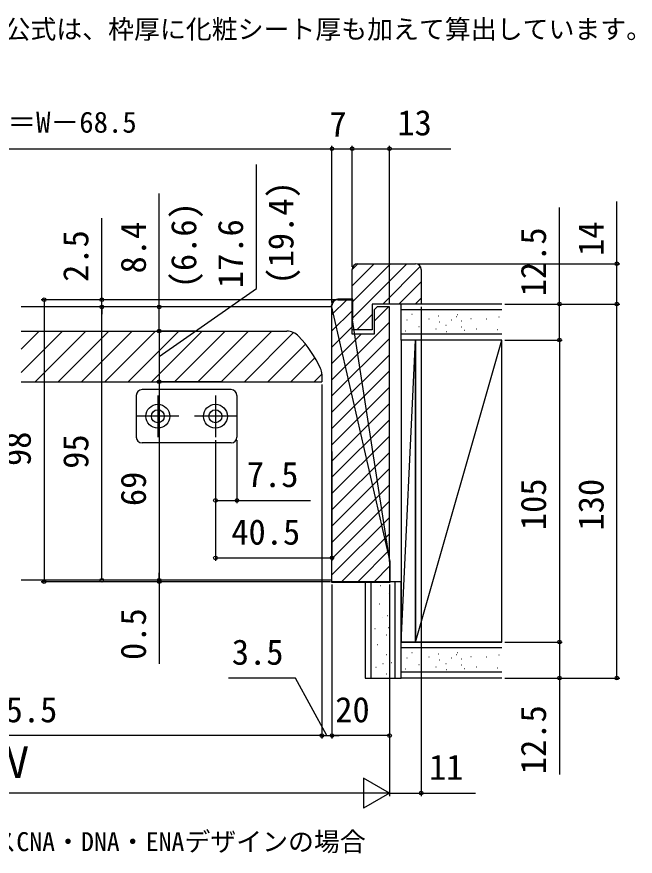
# Model space of a CAD drawing. Units: millimetres, scale not verified. Extents: x -525 to 525, y -783 to 779.
# Drawn here: x 40.1 to 255, y -200.7 to 91.1 of the extents above; entities that cross this region are included whole.
import ezdxf
from ezdxf.enums import TextEntityAlignment as Align

# ---------------------------------------------------------------- set-up
doc = ezdxf.new("R2010")
doc.units = ezdxf.units.MM
doc.header["$LTSCALE"] = 4
for name, color, linetype in [('0-2_USER1', 3, 'Continuous'), ('0-3_YKK_11', 7, 'Continuous'), ('0-4_YKK_12', 2, 'Continuous'), ('0-5_YKK_13', 4, 'Continuous'), ('0-7_YKK_D', 6, 'Continuous'), ('0-9_YSS_K', 3, 'Continuous')]:
    doc.layers.add(name, color=color, linetype=linetype)
doc.styles.add('ＭＳ ゴシック', font='')
doc.styles.get('ＭＳ ゴシック').set_extended_font_data('MS Gothic')

msp = doc.modelspace()

# ---------------------------------------------------------------- linework, layer by layer
at = {"layer": '0-3_YKK_11'}
for p, q in [((156.637, -17.773), (156.637, 3.227)), ((158.637, 5.227), (178.637, 5.227)), ((156.637, -14.273), (156.837, -14.273)), ((169.837, -98.273), (169.637, -98.273))]:
    msp.add_line(p, q, dxfattribs=at)
for points in [[(180.637, 3.227), (180.637, -8.773), (163.637, -8.773), (163.637, -17.773), (156.637, -17.773)], [(156.837, -14.273), (156.837, -7.073), (151.637, -7.073)], [(151.637, -7.273), (156.637, -7.273), (156.637, -14.273), (169.637, -98.273)], [(169.637, -98.273), (169.637, -105.273), (149.637, -105.273), (149.637, -9.273)], [(169.637, -98.273), (169.637, -9.773), (165.337, -9.773), (164.337, -10.773), (164.337, -19.273), (156.637, -19.273), (156.637, -14.273)]]:
    msp.add_lwpolyline(points, dxfattribs=at)
msp.add_lwpolyline([(149.437, -9.273), (149.437, -105.473), (169.837, -105.473), (169.837, -98.273)], close=True, dxfattribs=at)
for centre, radius, start, end in [((158.637, 3.227), 2, 90.00001, 179.99999), ((178.637, 3.227), 2, 0.00001, 89.99999), ((151.637, -9.273), 2.2, 90.00001, 179.99999), ((151.637, -9.273), 2, 90.00001, 179.99999)]:
    msp.add_arc(centre, radius, start, end, dxfattribs=at)
at = {"layer": '0-4_YKK_12'}
for p, q in [((149.637, -9.773), (41.637, -9.773)), ((41.637, -18.173), (133.896, -18.173)), ((41.637, -24.45), (47.915, -18.173)), ((41.637, -32.533), (55.997, -18.173)), ((46.479, -35.773), (64.079, -18.173)), ((54.562, -35.773), (72.162, -18.173)), ((62.644, -35.773), (80.244, -18.173)), ((70.726, -35.773), (88.326, -18.173)), ((78.808, -35.773), (96.408, -18.173)), ((86.891, -35.773), (104.491, -18.173)), ((94.973, -35.773), (112.573, -18.173)), ((103.055, -35.773), (120.655, -18.173)), ((111.137, -35.773), (128.737, -18.173)), ((119.219, -35.773), (136.292, -18.701)), ((127.302, -35.773), (140.395, -22.68)), ((135.384, -35.773), (143.702, -27.454)), ((143.466, -35.773), (146.137, -33.102)), ((146.137, -33.173), (146.137, -35.773)), ((41.637, -35.773), (146.137, -35.773)), ((149.637, -104.773), (41.637, -104.773))]:
    msp.add_line(p, q, dxfattribs=at)
for centre, radius, start, end in [((133.896, -23.873), 5.7, 43.22166, 90), ((106.205, -49.896), 43.7, 25.39153, 43.22166), ((141.437, -33.173), 4.7, 0, 25.39153)]:
    msp.add_arc(centre, radius, start, end, dxfattribs=at)
at = {"layer": '0-5_YKK_13'}
for p, q in [((81.637, -40.523), (81.637, -55.023)), ((114.637, -38.523), (83.637, -38.523)), ((89.137, -40.523), (89.137, -55.023)), ((109.137, -40.523), (109.137, -55.023)), ((116.637, -40.523), (116.637, -55.023)), ((96.387, -47.773), (81.887, -47.773)), ((116.387, -47.773), (101.887, -47.773)), ((114.637, -57.023), (83.637, -57.023))]:
    msp.add_line(p, q, dxfattribs=at)
for centre, radius in [((89.137, -47.773), 4.15), ((109.137, -47.773), 4.15), ((89.137, -47.773), 2.25), ((109.137, -47.773), 2.25)]:
    msp.add_circle(centre, radius, dxfattribs=at)
for centre, start, end in [((83.637, -40.523), 90, 180), ((114.637, -40.523), 0, 90), ((83.637, -55.023), 180, 270), ((114.637, -55.023), 270, 0)]:
    msp.add_arc(centre, 2, start, end, dxfattribs=at)
at = {"layer": '0-7_YKK_D'}
for p, q in [((-43.932, 45.227), (149.637, 45.227)), ((149.637, -8.273), (149.637, 46.227)), ((149.637, -8.273), (149.637, 46.227)), ((149.637, 45.227), (156.637, 45.227)), ((156.637, 4.227), (156.637, 46.227)), ((156.637, 4.227), (156.637, 46.227)), ((169.637, -8.773), (169.637, 46.227)), ((69.637, -7.273), (69.637, 21.055)), ((179.637, 5.227), (249.637, 5.227)), ((150.637, -7.273), (48.637, -7.273)), ((49.637, -7.273), (49.637, -105.273)), ((111.293, -7.273), (68.637, -7.273)), ((69.637, -9.773), (69.637, -7.273)), ((111.293, -9.773), (68.637, -9.773)), ((111.293, -9.773), (68.637, -9.773)), ((69.637, -104.773), (69.637, -9.773)), ((69.637, -9.773), (69.637, -12.323)), ((111.293, -9.773), (88.637, -9.773)), ((180.637, -9.773), (180.637, -179.773)), ((209.637, -8.773), (249.637, -8.773)), ((209.637, -8.773), (249.637, -8.773)), ((209.637, -8.773), (229.637, -8.773)), ((248.637, -138.773), (248.637, -8.773)), ((102.369, -18.173), (88.637, -18.173)), ((102.369, -18.173), (88.637, -18.173)), ((89.637, -18.173), (89.637, -35.773)), ((209.637, -21.273), (229.637, -21.273)), ((209.637, -21.273), (229.637, -21.273)), ((228.637, -21.273), (228.637, -126.273)), ((111.293, -35.773), (88.637, -35.773)), ((111.293, -35.773), (88.637, -35.773)), ((89.637, -35.773), (89.637, -104.773)), ((146.137, -36.773), (146.137, -159.773)), ((146.137, -36.773), (146.137, -159.773)), ((109.137, -56.023), (109.137, -98.023)), ((109.137, -57.023), (109.137, -78.023)), ((116.637, -56.023), (116.637, -78.023)), ((149.637, -60.051), (149.637, -98.023)), ((109.137, -97.023), (149.637, -97.023)), ((148.637, -104.773), (68.637, -104.773)), ((137.737, -104.773), (88.637, -104.773)), ((111.293, -104.773), (88.637, -104.773)), ((89.637, -104.773), (89.637, -102.223)), ((89.637, -104.773), (89.637, -105.273)), ((149.137, -105.273), (48.637, -105.273)), ((146.138, -105.273), (88.637, -105.273)), ((89.637, -105.273), (89.637, -133.873)), ((149.637, -106.273), (149.637, -159.773)), ((149.637, -106.273), (149.637, -159.773)), ((169.637, -106.273), (169.637, -179.773)), ((169.637, -106.273), (169.637, -179.773)), ((209.637, -126.273), (229.637, -126.273)), ((209.637, -126.273), (229.637, -126.273)), ((169.637, -132.623), (169.637, -159.773)), ((209.637, -138.773), (229.637, -138.773)), ((209.637, -138.773), (249.637, -138.773)), ((146.137, -158.773), (-67.363, -158.773)), ((146.137, -158.773), (143.587, -158.773)), ((146.137, -158.773), (149.637, -158.773)), ((146.137, -158.773), (149.637, -158.773)), ((149.637, -158.773), (152.187, -158.773)), ((169.637, -158.773), (149.637, -158.773)), ((169.637, -178.773), (160.544, -173.523)), ((160.544, -173.523), (160.544, -184.023)), ((159.137, -178.773), (-78.863, -178.773)), ((169.637, -178.773), (151.451, -178.773)), ((169.637, -178.773), (160.544, -184.023))]:
    msp.add_line(p, q, dxfattribs=at)
for points in [[(156.637, 45.227), (169.637, 45.227), (190.915, 45.227)], [(89.637, -26.973), (123.399, -3.387), (123.399, 39.681)], [(89.637, -18.173), (89.637, -9.773), (89.637, 29.668)], [(248.637, -8.773), (248.637, 5.227), (248.637, 26.845)], [(228.637, -21.273), (228.637, -8.773), (228.637, 24.777)], [(109.137, -77.023), (116.637, -77.023), (142.142, -77.023)], [(228.637, -126.273), (228.637, -138.773), (228.637, -172.323)], [(147.887, -158.773), (136.957, -138.773), (113.73, -138.773)], [(169.637, -178.773), (180.637, -178.773), (199.528, -178.773)]]:
    msp.add_lwpolyline(points, dxfattribs=at)
for centre in [(149.637, 45.227), (149.637, 45.227), (156.637, 45.227), (156.637, 45.227), (169.637, 45.227), (248.637, 5.227), (49.637, -7.273), (69.637, -7.273), (228.637, -8.773), (248.637, -8.773), (248.637, -8.773), (69.637, -9.773), (69.637, -9.773), (89.637, -9.773), (89.637, -18.173), (89.637, -18.173), (228.637, -21.273), (228.637, -21.273), (89.637, -35.773), (89.637, -35.773), (109.137, -77.023), (116.637, -77.023), (109.137, -97.023), (149.637, -97.023), (49.637, -105.273), (69.637, -104.773), (89.637, -104.773), (89.637, -104.773), (89.637, -105.273), (228.637, -126.273), (228.637, -126.273), (228.637, -138.773), (248.637, -138.773), (146.137, -158.773), (146.137, -158.773), (149.637, -158.773), (149.637, -158.773), (169.637, -158.773), (180.637, -178.773)]:
    msp.add_circle(centre, 0.637, dxfattribs=at)
at = {"layer": '0-9_YSS_K'}
for p, q in [((156.637, 3.231), (158.633, 5.227)), ((156.637, -2.425), (164.29, 5.227)), ((156.637, -8.082), (169.947, 5.227)), ((156.637, -13.739), (175.604, 5.227)), ((167.261, -8.773), (180.328, 4.295)), ((172.917, -8.773), (180.637, -1.053)), ((149.637, -12.425), (154.79, -7.273)), ((178.574, -8.773), (180.637, -6.71)), ((149.637, -18.082), (156.637, -11.082)), ((164.337, -14.696), (169.261, -9.773)), ((173.637, -21.273), (173.637, -8.773)), ((208.637, -8.773), (173.637, -8.773)), ((208.637, -10.773), (173.637, -10.773)), ((158.261, -17.773), (163.637, -12.396)), ((175.654, -14.245), (175.754, -14.245)), ((177.392, -12.34), (177.492, -12.34)), ((180.755, -13.012), (180.855, -13.012)), ((183.334, -13.909), (183.434, -13.909)), ((186.698, -12.844), (186.798, -12.844)), ((191.15, -14.245), (191.25, -14.245)), ((192.752, -13.068), (192.852, -13.068)), ((193.257, -12.396), (193.357, -12.396)), ((197.933, -13.741), (198.033, -13.741)), ((203.315, -13.853), (203.415, -13.853)), ((207.576, -13.236), (207.676, -13.236)), ((149.637, -35.053), (169.637, -15.053)), ((149.637, -23.739), (156.637, -16.739)), ((179.802, -16.543), (179.902, -16.543)), ((185.689, -17.383), (185.789, -17.383)), ((186.978, -14.974), (187.078, -14.974)), ((189.165, -16.15), (189.265, -16.15)), ((194.626, -16.655), (194.726, -16.655)), ((194.682, -14.637), (194.782, -14.637)), ((199.839, -17.383), (199.939, -17.383)), ((149.637, -29.396), (159.761, -19.273)), ((208.637, -19.273), (173.637, -19.273)), ((175.149, -18.056), (175.249, -18.056)), ((189.468, -18.336), (189.568, -18.336)), ((195.691, -17.888), (195.791, -17.888)), ((195.691, -17.888), (195.791, -17.888)), ((207.183, -17.663), (207.283, -17.663)), ((149.637, -40.71), (169.637, -20.71)), ((173.637, -126.273), (178.637, -21.273)), ((208.637, -21.273), (173.637, -21.273)), ((178.637, -126.273), (208.637, -21.273)), ((149.637, -46.367), (169.637, -26.367)), ((149.637, -52.023), (169.637, -32.023)), ((149.637, -57.68), (169.637, -37.68)), ((149.637, -63.337), (169.637, -43.337)), ((149.637, -68.994), (169.637, -48.994)), ((149.637, -74.651), (169.637, -54.651)), ((149.637, -80.308), (169.637, -60.308)), ((149.637, -85.965), (169.637, -65.965)), ((149.637, -91.621), (169.637, -71.621)), ((149.637, -97.278), (169.637, -77.278)), ((149.637, -102.935), (169.637, -82.935)), ((152.957, -105.273), (169.637, -88.592)), ((158.613, -105.273), (169.637, -94.249)), ((164.27, -105.273), (169.637, -99.906)), ((163.137, -105.273), (163.137, -138.773)), ((166.533, -106.557), (166.633, -106.557)), ((171.637, -138.773), (171.637, -105.273)), ((169.338, -109.29), (169.438, -109.29)), ((166.043, -113.005), (166.143, -113.005)), ((169.759, -112.374), (169.859, -112.374)), ((167.024, -117.561), (167.124, -117.561)), ((168.847, -117.07), (168.947, -117.07)), ((164.5, -121.556), (164.6, -121.556)), ((169.128, -121.205), (169.228, -121.205)), ((169.128, -121.205), (169.228, -121.205)), ((168.567, -123.799), (168.667, -123.799)), ((165.411, -127.093), (165.511, -127.093)), ((169.618, -126.182), (169.718, -126.182)), ((173.637, -138.773), (173.637, -126.273)), ((208.637, -126.273), (173.637, -126.273)), ((208.637, -128.273), (173.637, -128.273)), ((168.497, -130.597), (168.597, -130.597)), ((177.392, -129.84), (177.492, -129.84)), ((180.755, -130.512), (180.855, -130.512)), ((186.698, -130.344), (186.798, -130.344)), ((192.752, -130.568), (192.852, -130.568)), ((193.257, -129.896), (193.357, -129.896)), ((197.933, -131.241), (198.033, -131.241)), ((207.576, -130.736), (207.676, -130.736)), ((167.305, -133.681), (167.405, -133.681)), ((170.249, -133.331), (170.349, -133.331)), ((175.654, -131.745), (175.754, -131.745)), ((179.802, -134.043), (179.902, -134.043)), ((183.334, -131.409), (183.434, -131.409)), ((186.978, -132.474), (187.078, -132.474)), ((189.165, -133.65), (189.265, -133.65)), ((191.15, -131.745), (191.25, -131.745)), ((194.626, -134.155), (194.726, -134.155)), ((194.682, -132.137), (194.782, -132.137)), ((203.315, -131.353), (203.415, -131.353)), ((164.851, -134.943), (164.951, -134.943)), ((208.637, -136.773), (173.637, -136.773)), ((175.149, -135.556), (175.249, -135.556)), ((185.689, -134.883), (185.789, -134.883)), ((189.468, -135.836), (189.568, -135.836)), ((195.691, -135.388), (195.791, -135.388)), ((195.691, -135.388), (195.791, -135.388)), ((199.839, -134.883), (199.939, -134.883)), ((207.183, -135.163), (207.283, -135.163)), ((168.497, -137.256), (168.597, -137.256)), ((208.637, -138.773), (173.637, -138.773))]:
    msp.add_line(p, q, dxfattribs=at)
for points in [[(173.637, -126.273), (178.637, -126.273), (178.637, -21.273), (173.637, -21.273)], [(178.637, -126.273), (208.637, -126.273), (208.637, -21.273), (178.637, -21.273)], [(161.137, -138.773), (173.637, -138.773), (173.637, -105.273), (161.137, -105.273)]]:
    msp.add_lwpolyline(points, close=True, dxfattribs=at)

# ---------------------------------------------------------------- texts
at = {"layer": '0-2_USER1', "style": 'ＭＳ ゴシック'}
for s, p in [('※有効開口寸法公式は、枠厚に化粧シート厚も加えて算出しています。', (-27.131, 81.497)), ('※(   )内寸法はハンドルレスCNA・DNA・ENAデザインの場合', (-81.466, -200.91))]:
    msp.add_text(s, height=6.598, dxfattribs=at).set_placement(p, align=Align.BOTTOM_LEFT)
at = {"layer": '0-7_YKK_D', "style": 'ＭＳ ゴシック'}
for s, height, p in [('有効開口寸法＝W－68.5', 7.331, (-23.142, 48.591)), ('13', 8.798, (172.346, 47.227)), ('7', 8.798, (148.74, 46.727)), ('7.5', 8.798, (120.028, -75.023)), ('40.5', 8.798, (114.66, -95.023)), ('3.5', 8.798, (114.843, -136.773)), ('DW＝W－45.5', 8.798, (-11.681, -156.773)), ('20', 8.798, (150.774, -156.773)), ('Ｗ', 11, (29.484, -176.773)), ('11', 8.798, (183.346, -176.773))]:
    msp.add_text(s, height=height, dxfattribs=at).set_placement(p, align=Align.BOTTOM_LEFT)
for s, p in [('(19.4)', (138.899, -2.001)), ('(6.6)', (105.137, -3.286)), ('8.4', (87.637, 1.861)), ('17.6', (121.399, -3.228)), ('14', (246.637, 7.936)), ('2.5', (67.637, -1.059)), ('12.5', (226.637, -6.064)), ('98', (47.637, -65.068)), ('95', (67.637, -66.034)), ('69', (87.637, -79)), ('105', (226.637, -87.341)), ('130', (246.637, -87.477)), ('0.5', (87.637, -132.486)), ('12.5', (226.637, -172.164))]:
    msp.add_text(s, height=8.798, rotation=90, dxfattribs=at).set_placement(p, align=Align.BOTTOM_LEFT)

doc.saveas('drawing.dxf')
